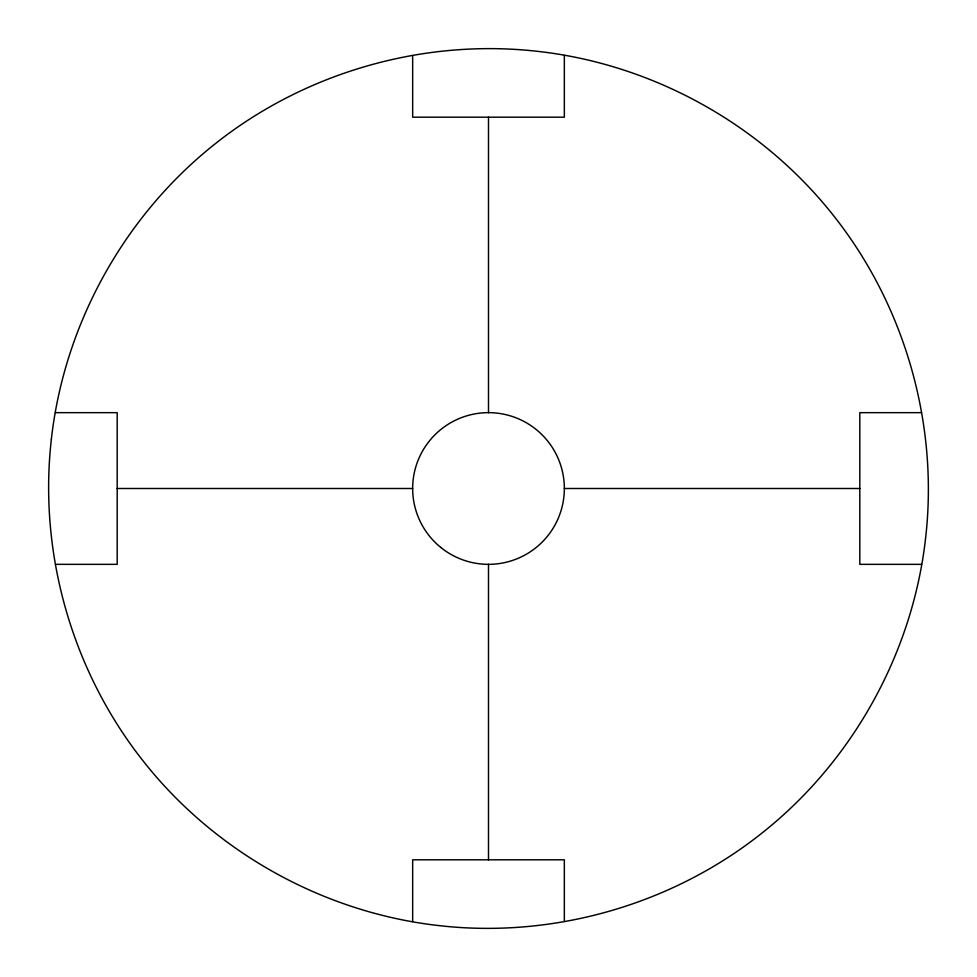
<?xml version="1.0" encoding="UTF-8"?>
<svg xmlns="http://www.w3.org/2000/svg" width="977" height="977" viewBox="0 0 977 977"><rect width="100%" height="100%" fill="white"/><g stroke="black" fill="none" stroke-linecap="round" stroke-linejoin="round"><path stroke-width="1.47" d="M55.42 412.66L117.191 412.66L117.191 564.34L55.506 564.34M921.494 412.66L859.809 412.66L859.809 564.34L921.58 564.34M117.191 488.5L412.66 488.5M564.34 488.5L859.809 488.5M564.34 55.42L564.34 117.191L412.66 117.191L412.66 55.506M564.34 921.494L564.34 859.809L412.66 859.809L412.66 921.58M488.5 117.191L488.5 412.66M488.5 564.34L488.5 859.809M51.366 439.198C38.298 553.825 72.506 672.628 144.535 762.732C216.344 853.031 324.547 912.848 439.198 925.634C553.825 938.702 672.628 904.494 762.732 832.465C853.031 760.656 912.848 652.453 925.634 537.802C938.702 423.175 904.494 304.372 832.465 214.268C760.656 123.969 652.453 64.152 537.802 51.366C423.175 38.298 304.372 72.506 214.268 144.535C123.969 216.344 64.152 324.547 51.366 439.198M440.774 547.438A75.84 75.84 0 0 0 563.411 500.371A75.84 75.84 0 0 0 461.315 417.692A75.84 75.84 0 0 0 440.774 547.438"/></g></svg>
